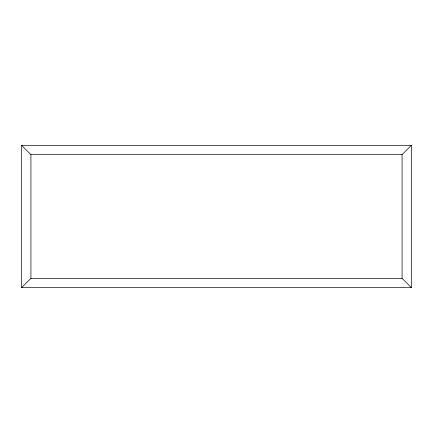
<?xml version="1.0" encoding="UTF-8"?>
<svg xmlns="http://www.w3.org/2000/svg" width="433" height="433" viewBox="0 0 433 433"><rect width="100%" height="100%" fill="white"/><g stroke="black" fill="none" stroke-linecap="round" stroke-linejoin="round"><path stroke-width="0.65" d="M21.65 287.636L30.927 278.359L402.073 278.359L411.35 287.636L411.35 145.364L21.65 145.364L21.65 287.636L411.35 287.636M21.65 145.364L30.927 154.641L402.073 154.641L411.35 145.364M402.073 154.641L402.073 278.359M30.927 154.641L30.927 278.359"/></g></svg>
